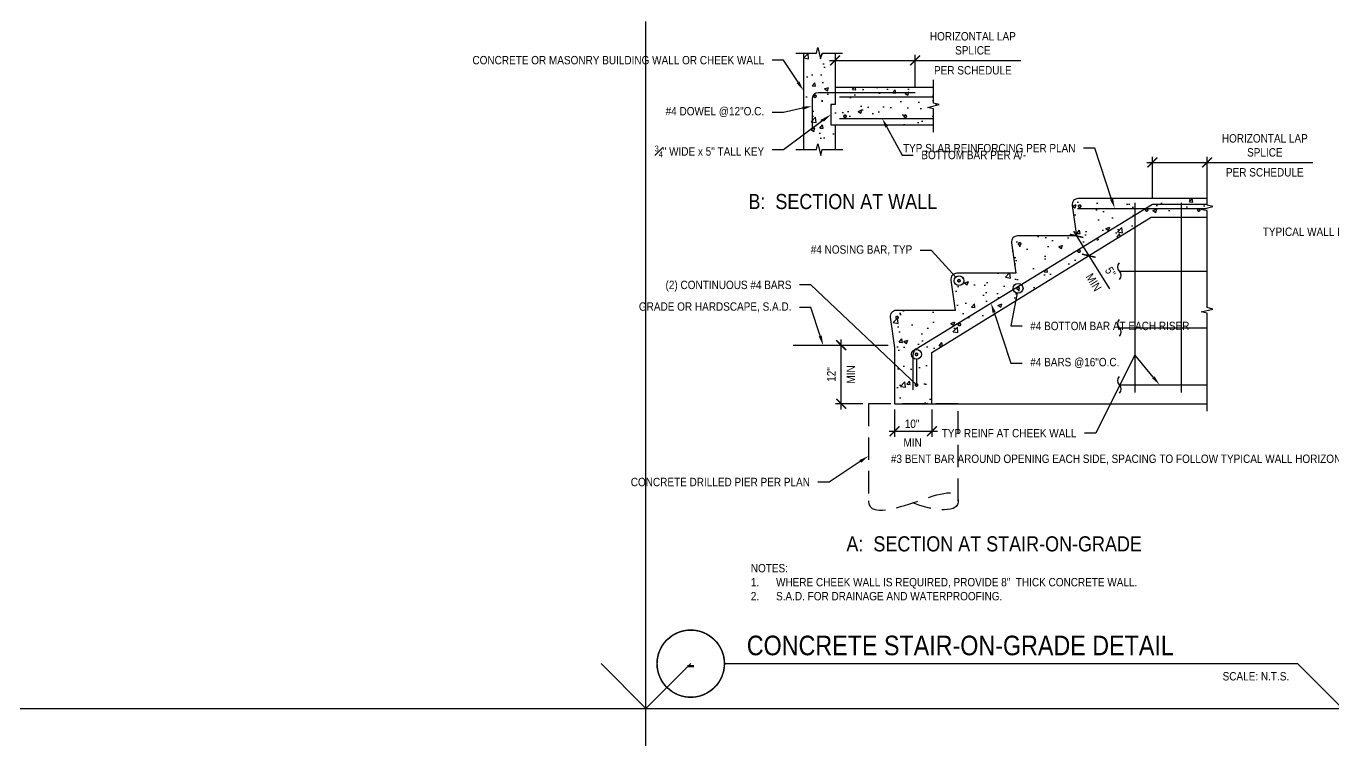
# Model space of a CAD drawing. Header units: inches. Extents: x -16404 to 14624, y -1591 to 16152.
# Drawn here: x -9024.9 to -8850, y 779.8 to 875.4 of the extents above; entities that cross this region are included whole.
import ezdxf
from ezdxf import colors
from ezdxf.entities.mleader import LeaderData, LeaderLine
from ezdxf.enums import TextEntityAlignment as Align
from ezdxf.math import Vec2, Vec3

# ---------------------------------------------------------------- set-up
doc = ezdxf.new("R2010")
doc.units = ezdxf.units.IN
doc.header["$LTSCALE"] = 24
doc.header["$MEASUREMENT"] = 0
doc.linetypes.add('DASHED2', pattern=[0.375, 0.25, -0.125])
doc.linetypes.add('HIDDEN2', pattern=[0.1875, 0.125, -0.0625])
doc.layers.get('0').update_dxf_attribs({"linetype": 'CONTINUOUS'})
doc.layers.get('DefPoints').update_dxf_attribs({"color": 251, "linetype": 'CONTINUOUS'})
for name, color, linetype in [('S-ANNO-DIMS', 2, 'CONTINUOUS'), ('S-ANNO-NOTE', 4, 'CONTINUOUS'), ('S-BREAK', 2, 'CONTINUOUS'), ('S-CONC', 4, 'CONTINUOUS'), ('S-GRADE', 3, 'CONTINUOUS'), ('S-REBAR', 7, 'CONTINUOUS')]:
    doc.layers.add(name, color=color, linetype=linetype)
doc.layers.add('S-ANNO-GRID-NONPLOT', color=251, linetype='CONTINUOUS', plot=False)
doc.layers.add('S-HATCH2', color=2, linetype='CONTINUOUS', transparency=0.5)
doc.styles.add('Arial', font='arial.ttf', dxfattribs={"width": 0.85})
doc.dimstyles.new('DIM-12$0', dxfattribs={"dimscale": 12, "dimtxt": 0.09375, "dimasz": 0.109375, "dimexe": 0.0625, "dimexo": 0.0625, "dimgap": 0.0625, "dimtad": 1, "dimdec": 4, "dimzin": 11, "dimdsep": 46, "dimlunit": 4, "dimtxsty": 'Arial', "dimblk": 'ARCHTICK', "dimblk1": 'ARCHTICK', "dimblk2": 'ARCHTICK', "dimsah": 1, "dimcen": 0.125, "dimdle": 0.0625, "dimclrd": 256, "dimclre": 256, "dimclrt": 4, "dimadec": 0, "dimazin": 0, "dimtfac": 0.75, "dimtdec": 4, "dimtofl": 0, "dimtmove": 0, "dimatfit": 3, "dimldrblk": 'ARCHTICK', "dimfxl": 1, "dimfrac": 1, "dimtolj": 1, "dimtzin": 11, "dimarcsym": 0})
doc.dimstyles.new('DIM-12_Se', dxfattribs={"dimscale": 12, "dimtxt": 0.09375, "dimasz": 0.109375, "dimexe": 0.0625, "dimexo": 0.0625, "dimgap": 0.0625, "dimtad": 1, "dimdec": 4, "dimzin": 11, "dimdsep": 46, "dimlunit": 4, "dimtxsty": 'Arial', "dimblk": 'ARCHTICK', "dimcen": 0.125, "dimdle": 0.0625, "dimclrd": 256, "dimclre": 256, "dimclrt": 4, "dimadec": 0, "dimazin": 0, "dimtfac": 0.75, "dimtdec": 4, "dimtmove": 0, "dimatfit": 3, "dimfxl": 1, "dimfrac": 1, "dimtolj": 1, "dimtzin": 0, "dimarcsym": 0})
pattern_1 = [(49.99999999999999, (-822.8671219114876, -906.6949779457245), (5.379451369505651, -0.4706410123694633), [0.5625, -6.1875]), (355, (-822.8671219114876, -906.6949779457245), (-1.0406350020975, 5.641441002750089), [0.45, -4.949999999999999]), (100.45144446, (-822.4188343039896, -906.7341980257243), (4.33881635045334, 5.170799932264721), [0.4780514399999991, -5.258565839999985]), (46.18420000000001, (-822.8671219114876, -905.1949779457245), (8.004309980036792, -1.241394605948074), [0.84375, -9.28125]), (96.63563549, (-822.200096323988, -905.2984277482246), (7.009964592556713, 7.305889505809128), [0.7170775650000001, -7.887853199999999]), (351.1841639899999, (-822.8671219114876, -905.1949779457245), (7.009964587910798, 7.305889502024926), [0.675, -7.4250000075]), (21, (-822.1171219114876, -905.5699779457245), (4.476802890888463, -3.019641679990041), [0.5625, -6.1875]), (326.0000000000001, (-822.1171219114876, -905.5699779457245), (1.824864989411863, 5.438625337851398), [0.45, -4.949999999999999]), (71.45144474, (-821.7440550064894, -905.8216147507246), (6.301667825474784, 2.418983646047653), [0.4780514250000001, -5.258565839999999]), (37.50000000000001, (-822.8671219114876, -906.6949779457245), (0.09119891487968002, 2.496703903734836), [0, -4.89, 0, -5.025, 0, -4.96875]), (7.499999999999999, (-822.8671219114876, -906.6949779457245), (1.973021530816115, 2.958087839117702), [0, -2.865, 0, -4.7775, 0, -1.89375]), (327.5, (-824.5396219114882, -906.6949779457245), (4.003668271293067, -0.1691615380078482), [0, -1.875, 0, -5.85, 0, -7.762499999999999]), (317.5, (-825.2896219114882, -906.6949779457245), (4.373896270067897, 0.750787367492383), [0, -2.4375, 0, -3.885, 0, -5.512499999999999])]

# ---------------------------------------------------------------- blocks, each defined once
blk = doc.blocks.new('_ARCHTICK')
at = {"color": 0, "linetype": 'ByBlock', "const_width": 0.15}
blk.add_lwpolyline([(-0.5, -0.5), (0.5, 0.5)], dxfattribs=at)
blk = doc.blocks.new('*D1055')
at = {"layer": 'DefPoints', "color": 0, "transparency": 16777216}
for p in [(-8908.660206724402, 824.8055686953267), (-8903.665987071225, 824.8055686953267), (-8903.665987071225, 821.1249076295753)]:
    blk.add_point(p, dxfattribs=at)
at = {"layer": 'S-ANNO-DIMS', "lineweight": -2, "transparency": 16777216}
for p, q in [((-8908.660206724402, 824.0555686953267), (-8908.660206724402, 820.3749076295753)), ((-8903.665987071225, 824.0555686953267), (-8903.665987071225, 820.3749076295753)), ((-8909.410206724402, 821.1249076295753), (-8902.915987071225, 821.1249076295753))]:
    blk.add_line(p, q, dxfattribs=at)
at = {"layer": 'S-ANNO-DIMS', "lineweight": -2, "transparency": 16777216, "xscale": 1.3125, "yscale": 1.3125, "zscale": 1.3125, "rotation": 180}
blk.add_blockref('_ARCHTICK', (-8908.660206724402, 821.1249076295753), dxfattribs=at)
at = {"layer": 'S-ANNO-DIMS', "lineweight": -2, "transparency": 16777216, "xscale": 1.3125, "yscale": 1.3125, "zscale": 1.3125}
blk.add_blockref('_ARCHTICK', (-8903.665987071225, 821.1249076295753), dxfattribs=at)
blk = doc.blocks.new('*U309')
at = {"const_width": 0.1875}
for points in [[(-4.5, 1.695570592395378e-15, -1), (4.5, 1.479114197289397e-31, 3.732050807568883)], [(-4.5, 5.087936460698574e-16, 1), (4.5, 0, -3.732050807568883)]]:
    blk.add_lwpolyline(points, format="xyb", dxfattribs=at)
blk.add_lwpolyline([(4.5, 0), (81.20909887498601, 0)], dxfattribs=at)
blk.add_circle((0, 0), 4.5)
at = {"style": 'Arial', "width": 0.85}
for tag, p in [('DWG_TITLE_1', (7.5, 6.1875)), ('DWG_TITLE_2', (7.5, 2.4375))]:
    blk.add_attdef(tag, text='', height=2.625, dxfattribs=at).set_placement(p, align=Align.MIDDLE_LEFT)
blk.add_attdef('#', text='', height=3, dxfattribs=at).set_placement((0, 0), align=Align.MIDDLE_CENTER)
blk.add_attdef('SCALE', text='', height=1.125, dxfattribs=at).set_placement((80.08409887498601, -1.125), align=Align.TOP_RIGHT)
blk = doc.blocks.new('Se_24x36_DETAILS_GRID')
for p, q in [((0, 15.33333333333338), (0, 23.00000000000006)), ((5.68e-14, 15.33333333333344), (0.5000000000221121, 15.8333333333556)), ((3.552713678800501e-15, 15.33333333333338), (7.767424906270949, 15.33333333333338)), ((-3.5066282411666e-15, 7.66666666666671), (-3.5066282411666e-15, 15.33333333333338))]:
    blk.add_line(p, q)
at = {"linetype": 'DASHED2', "ltscale": 0.5}
blk.add_line((7.767424906270946, 15.33333333333338), (7.267424906248898, 15.83333333335554), dxfattribs=at)
blk = doc.blocks.new('SE_BREAK_3IN')
at = {"layer": 'S-BREAK'}
blk.add_lwpolyline([(-0.0002714577094593551, -0.3749962500000947, 0.4084648452262206), (0, 0, -0.4074149760014869), (0, 0.3686938596151776, -2.166216756944697)], format="xyb", dxfattribs=at)
blk = doc.blocks.new('*U557')
at = {"color": 0, "linetype": 'ByBlock'}
blk.add_open_spline([(0, 0), (0, -1.97956770552224), (6.027061802104672, -0.5225847809268851), (11.94407632242717, 2.023789423300407), (12, -1.758356423427306e-10), (12, -2.024561949731121), (7.794934340549784, -1.06639682503837), (5.93243895466853, -0.2726953535359578)], degree=3, knots=[0, 0, 0, 0, 8.908054674850677, 18.01858344862746, 18.01858344862746, 18.01858344862746, 27.12911222241589, 27.12911222241589, 27.12911222241589, 27.12911222241589], dxfattribs=at)
blk = doc.blocks.new('*D2318')
at = {"layer": 'DefPoints', "color": 0, "transparency": 16777216}
for p in [(-8866.856386664804, 857.1184098345366), (-8874.160829772292, 851.51977885624), (-8866.856386664804, 851.51977885624)]:
    blk.add_point(p, dxfattribs=at)
at = {"layer": 'S-ANNO-DIMS', "lineweight": -2, "transparency": 16777216}
for p, q in [((-8874.910829772292, 857.1184098345366), (-8866.856386664804, 857.1184098345366)), ((-8874.160829772292, 852.26977885624), (-8874.160829772292, 857.8684098345366)), ((-8866.856386664804, 852.26977885624), (-8866.856386664804, 857.8684098345366)), ((-8866.856386664804, 857.1184098345366), (-8852.703257401503, 857.1184098345366))]:
    blk.add_line(p, q, dxfattribs=at)
at = {"layer": 'S-ANNO-DIMS', "lineweight": -2, "transparency": 16777216, "xscale": 1.3125, "yscale": 1.3125, "zscale": 1.3125, "rotation": 180}
blk.add_blockref('_ARCHTICK', (-8874.160829772292, 857.1184098345366), dxfattribs=at)
at = {"layer": 'S-ANNO-DIMS', "lineweight": -2, "transparency": 16777216, "xscale": 1.3125, "yscale": 1.3125, "zscale": 1.3125}
blk.add_blockref('_ARCHTICK', (-8866.856386664804, 857.1184098345366), dxfattribs=at)
at = {"layer": 'S-ANNO-DIMS', "color": 4, "transparency": 16777216, "char_height": 1.125, "width": 12.48555081855389, "attachment_point": 5, "style": 'Arial'}
for s, insert in [('\\A1;HORIZONTAL LAP SPLICE', (-8859.123572033153, 859.3975708168012)), ('\\A1;PER SCHEDULE', (-8859.123572033153, 855.7867249777835))]:
    blk.add_mtext(s, dxfattribs=dict(at, insert=insert))
blk = doc.blocks.new('_DotBlank')
at = {"color": 0, "lineweight": -2}
blk.add_line((-0.5, 0), (-1, 0), dxfattribs=at)
blk.add_circle((0, 0), 0.5, dxfattribs=at)
blk = doc.blocks.new('*D2319')
at = {"layer": 'DefPoints', "color": 0, "transparency": 16777216}
for p in [(-8915.820570406417, 832.6453921378029), (-8915.820570406504, 832.6453921378029), (-8912.163096897817, 824.8055686953271)]:
    blk.add_point(p, dxfattribs=at)
at = {"layer": 'S-ANNO-DIMS', "lineweight": -2, "transparency": 16777216}
for p, q in [((-8915.820570406504, 824.0555686953271), (-8915.820570406504, 833.3953921378029)), ((-8912.913096897817, 824.8055686953271), (-8916.570570406504, 824.8055686953271))]:
    blk.add_line(p, q, dxfattribs=at)
at = {"layer": 'S-ANNO-DIMS', "lineweight": -2, "transparency": 16777216, "xscale": 1.3125, "yscale": 1.3125, "zscale": 1.3125}
for p, rotation in [((-8915.820570406504, 832.6453921378029), 90), ((-8915.820570406504, 824.8055686953271), 270)]:
    blk.add_blockref('_ARCHTICK', p, dxfattribs=dict(at, rotation=rotation))
at = {"layer": 'S-ANNO-DIMS', "color": 4, "transparency": 16777216, "char_height": 1.125, "width": 12.48555081855389, "attachment_point": 5, "rotation": 90, "style": 'Arial'}
for s, insert in [('\\A1;12"', (-8917.135372589313, 828.7254804165673)), ('\\A1;MIN', (-8914.508070406502, 828.7254804165673))]:
    blk.add_mtext(s, dxfattribs=dict(at, insert=insert))
blk = doc.blocks.new('*D2320')
at = {"layer": 'DefPoints', "color": 0, "transparency": 16777216}
for p in [(-8884.313385915153, 847.2795571346342), (-8882.675118124003, 844.6244334731168), (-8882.675118124007, 844.6244334731145)]:
    blk.add_point(p, dxfattribs=at)
at = {"layer": 'S-ANNO-DIMS', "lineweight": -2, "transparency": 16777216}
for p, q in [((-8884.707216410441, 847.9178341442321), (-8882.675118124007, 844.6244334731145)), ((-8882.675118124007, 844.6244334731145), (-8879.926306857475, 840.1694634894247))]:
    blk.add_line(p, q, dxfattribs=at)
at = {"layer": 'S-ANNO-DIMS', "lineweight": -2, "transparency": 16777216, "xscale": 1.3125, "yscale": 1.3125, "zscale": 1.3125}
for p, rotation in [((-8884.313385915157, 847.2795571346323), 121.6754687381142), ((-8882.675118124007, 844.6244334731145), 301.6754687381143)]:
    blk.add_blockref('_ARCHTICK', p, dxfattribs=dict(at, rotation=rotation))
at = {"layer": 'S-ANNO-DIMS', "color": 4, "transparency": 16777216, "char_height": 1.125, "width": 12.48555081855389, "attachment_point": 5, "rotation": 301.6754687381142, "style": 'Arial'}
for s, insert in [('\\A1;5"', (-8879.783095410372, 842.4551187595491)), ('\\A1;MIN', (-8882.025228445968, 841.071674971627))]:
    blk.add_mtext(s, dxfattribs=dict(at, insert=insert))
blk = doc.blocks.new('*D2321')
at = {"layer": 'DefPoints', "color": 0, "transparency": 16777216}
for p in [(-8916.622121806118, 870.7855562771765), (-8905.929264881517, 870.7855562771765), (-8905.929264881517, 866.4458155962202)]:
    blk.add_point(p, dxfattribs=at)
at = {"layer": 'S-ANNO-DIMS', "lineweight": -2, "transparency": 16777216}
for p, q in [((-8905.929264881517, 867.1958155962202), (-8905.929264881517, 871.5355562771765)), ((-8917.372121806118, 870.7855562771765), (-8905.929264881517, 870.7855562771765)), ((-8905.929264881517, 870.7855562771765), (-8891.776135618216, 870.7855562771765))]:
    blk.add_line(p, q, dxfattribs=at)
at = {"layer": 'S-ANNO-DIMS', "lineweight": -2, "transparency": 16777216, "xscale": 1.3125, "yscale": 1.3125, "zscale": 1.3125, "rotation": 180}
blk.add_blockref('_ARCHTICK', (-8916.622121806118, 870.7855562771765), dxfattribs=at)
at = {"layer": 'S-ANNO-DIMS', "lineweight": -2, "transparency": 16777216, "xscale": 1.3125, "yscale": 1.3125, "zscale": 1.3125}
blk.add_blockref('_ARCHTICK', (-8905.929264881517, 870.7855562771765), dxfattribs=at)
at = {"layer": 'S-ANNO-DIMS', "color": 4, "transparency": 16777216, "char_height": 1.125, "width": 12.48555081855389, "attachment_point": 5, "style": 'Arial'}
for s, insert in [('\\A1;HORIZONTAL LAP SPLICE', (-8898.196450249867, 873.0647172594412)), ('\\A1;PER SCHEDULE', (-8898.196450249867, 869.4538714204234))]:
    blk.add_mtext(s, dxfattribs=dict(at, insert=insert))

msp = doc.modelspace()

# ---------------------------------------------------------------- hatches: boundary and pattern name
at = {"layer": 'S-HATCH2'}
h = msp.add_hatch(dxfattribs=at)
h.set_pattern_fill('AR-CONC', color=256, scale=0.75, style=0)
h.set_pattern_definition(pattern_1)
h.paths.add_polyline_path([(-8916.622121806118, 871.7482813671122), (-8918.375971043599, 871.7482813671122), (-8918.565257825943, 870.9699301741666), (-8918.754544608295, 871.7482813671122), (-8920.870519285265, 871.7482813671122), (-8920.870519285265, 858.841097563236), (-8919.116670047788, 858.841097563236), (-8918.92738326544, 859.6194487561834), (-8918.738096483088, 858.841097563236), (-8916.605673680911, 858.841097563236), (-8916.605673680911, 862.1733779653368), (-8917.203852581275, 862.1733779653368), (-8917.203852581275, 864.8803122670979)])
h = msp.add_hatch(dxfattribs=at)
h.set_pattern_fill('AR-CONC', color=256, scale=0.75, style=0)
h.set_pattern_definition(pattern_1)
h.paths.add_polyline_path([(-8903.473062547982, 864.3015780674077), (-8904.251413740927, 864.4908648497576), (-8902.694711355034, 864.8694384144592), (-8903.473062547979, 865.0587251968054), (-8903.473062547979, 867.1869252988799), (-8916.622121806118, 867.1869252988799), (-8916.622121806118, 864.8803122670979), (-8917.203852581275, 864.8803122670979), (-8917.203852581275, 862.1733779653368), (-8903.473062547982, 862.1733779653368)])
h = msp.add_hatch(dxfattribs=at)
h.set_pattern_fill('AR-CONC', color=256, scale=0.75, style=0)
h.set_pattern_definition(pattern_1)
h.paths.add_polyline_path([(-8900.336718355851, 842.2853374814531, 0.4564120107645931), (-8901.127762390555, 841.3732560462731), (-8900.544599787987, 837.2911178282739), (-8908.452325292274, 837.2911178282757, 0.4564120107652592), (-8909.243369326978, 836.3790363930939), (-8908.660206724402, 832.2968981750964), (-8908.660206724402, 824.8055686953267), (-8903.665987071225, 824.8055686953267), (-8903.665987071225, 830.4240658051531), (-8903.665987071225, 831.6726207184474), (-8874.324946608795, 849.7766669612247), (-8866.856386664804, 849.7766669612247), (-8866.856386664804, 850.6466483098184), (-8867.634737857752, 850.8359350921683), (-8866.856386664804, 851.025221874519), (-8866.856386664804, 852.2737767878134), (-8884.105504483025, 852.2737767878116, 0.456412010764622), (-8884.896548517725, 851.3616953526316), (-8884.313385915157, 847.2795571346323), (-8892.221111419436, 847.2795571346342, 0.4564120107647603), (-8893.01215545414, 846.3674756994524), (-8892.428992851572, 842.2853374814549)])

# ---------------------------------------------------------------- linework, layer by layer
at = {"layer": 'S-ANNO-GRID-NONPLOT'}
for p, q in [((-8941.949600384687, 784.0000000000045), (-8947.949600384953, 790.0000000002701)), ((-9035.158699259937, 784.0000000000036), (-8941.949600384687, 784.0000000000036))]:
    msp.add_line(p, q, dxfattribs=at)
at = {"layer": 'S-BREAK'}
for points in [[(-8921.886967410472, 871.7482813671122), (-8919.133118172995, 871.7482813671122), (-8918.943831390647, 872.5266325600596), (-8918.565257825943, 870.9699301741666), (-8918.375971043599, 871.7482813671122), (-8915.622121806118, 871.7482813671122)], [(-8903.473062547982, 861.1733779653368), (-8903.473062547982, 864.3015780674077), (-8904.251413740927, 864.4908648497576), (-8902.694711355034, 864.8694384144592), (-8903.473062547979, 865.0587251968054), (-8903.473062547979, 868.1869252988799)], [(-8921.870519285265, 858.841097563236), (-8919.116670047788, 858.841097563236), (-8918.92738326544, 859.6194487561834), (-8918.548809700736, 858.0627463702904), (-8918.359522918392, 858.841097563236), (-8915.605673680911, 858.841097563236)], [(-8866.856386664807, 823.8055686953267), (-8866.856386664807, 836.912544263575), (-8867.634737857752, 837.1018310459249), (-8866.078035471859, 837.4804046106265), (-8866.856386664807, 837.6696913929727), (-8866.856386664804, 850.6466483098184), (-8867.634737857752, 850.8359350921683), (-8866.078035471859, 851.2145086568698), (-8866.856386664804, 851.4037954392161), (-8866.856386664804, 853.2737767878134)]]:
    msp.add_lwpolyline(points, dxfattribs=at)
at = {"layer": 'S-BREAK', "linetype": 'HIDDEN2'}
msp.add_lwpolyline([(-8900.163096897813, 811.8055686950629), (-8900.163096897813, 824.8055686953267), (-8912.163096897813, 824.8055686953267), (-8912.163096897813, 811.8055686953221)], dxfattribs=at)
at = {"layer": 'S-CONC'}
for p, q in [((-8920.870519285265, 871.7482813671122), (-8920.870519285265, 858.8373673821807)), ((-8916.622121806118, 867.1869252988799), (-8903.473062547979, 867.1869252988799)), ((-8917.203852581275, 862.1733779653368), (-8903.473062547979, 862.1733779653368)), ((-8916.605673680911, 862.1733779653368), (-8916.605673680911, 858.841097563236)), ((-8903.665987071225, 824.8055686953267), (-8866.856386664804, 824.8055686953267))]:
    msp.add_line(p, q, dxfattribs=at)
msp.add_lwpolyline([(-8916.622121806118, 871.7482813671122), (-8916.622121806118, 864.8803122670979), (-8917.203852581275, 864.8803122670979), (-8917.203852581275, 862.1733779653368)], dxfattribs=at)
msp.add_lwpolyline([(-8866.856386664804, 852.2737767878134), (-8884.105504483021, 852.2737767878116, 0.4564120107646638), (-8884.896548517725, 851.3616953526325), (-8884.313385915157, 847.2795571346323), (-8892.221111419436, 847.2795571346342, 0.4564120107646638), (-8893.01215545414, 846.3674756994515), (-8892.428992851572, 842.2853374814549), (-8900.336718355851, 842.2853374814531, 0.4564120107646638), (-8901.127762390555, 841.3732560462731), (-8900.544599787987, 837.2911178282739), (-8908.452325292274, 837.2911178282757, 0.4564120107646545), (-8909.243369326978, 836.3790363930957), (-8908.660206724402, 832.2968981750964), (-8908.660206724402, 824.8055686953267), (-8903.665987071225, 824.8055686953267), (-8903.665987071225, 830.4240658051531), (-8903.665987071225, 831.6726207184474), (-8874.324946608795, 849.7766669612247), (-8866.856386664804, 849.7766669612247)], format="xyb", dxfattribs=at)
at = {"layer": 'S-GRADE'}
msp.add_line((-8922.221939428084, 832.6453921378015), (-8909.546464497798, 832.6453921378015), dxfattribs=at)
at = {"layer": 'S-REBAR'}
for p, q in [((-8919.707057734959, 865.6467404517098), (-8919.707057734959, 861.6610232740932)), ((-8905.929264881517, 866.4458155962202), (-8918.907982590456, 866.4458155962202)), ((-8916.040391030969, 865.8909023014203), (-8903.473062547979, 865.8909023014203)), ((-8916.040391030969, 863.0121463405303), (-8903.473062547979, 863.0121463405303)), ((-8876.497407499293, 851.7223517740131), (-8876.497407499293, 826.2924196715612)), ((-8870.327535641612, 851.7223517740131), (-8870.327535641612, 826.2924196715612)), ((-8905.783621966548, 832.1458498083703), (-8874.160829772292, 851.51977885624)), ((-8884.209462044004, 850.9648655614437), (-8866.856386664804, 850.9648655614437)), ((-8874.160829772292, 851.51977885624), (-8866.856386664804, 851.51977885624)), ((-8878.56565412636, 842.5518873746769), (-8866.856386664804, 842.5530526929215)), ((-8878.565928847824, 834.986556707765), (-8866.856386664804, 834.986556707765)), ((-8906.163096897813, 826.67840106527), (-8906.163096897813, 831.4658080834633)), ((-8878.565928847824, 827.340880140553), (-8866.856386664804, 827.340880140553))]:
    msp.add_line(p, q, dxfattribs=at)
at = {"layer": 'S-REBAR', "const_width": 0.3121387283236994}
for points in [[(-8919.219814600721, 865.9774581360434, 0.9999999999999999), (-8919.42068304911, 865.9774581360434, 0.9999999999999999)], [(-8919.219814600721, 865.9774581360434, -0.9999999999999999), (-8919.42068304911, 865.9774581360434, -0.9999999999999999)], [(-8915.196666411612, 863.301122714227, 0.9999999999999999), (-8915.39753486, 863.301122714227, 0.9999999999999999)], [(-8915.196666411612, 863.301122714227, -0.9999999999999999), (-8915.39753486, 863.301122714227, -0.9999999999999999)], [(-8907.137638551794, 863.301122714227, 0.9999999999999999), (-8907.338507000182, 863.301122714227, 0.9999999999999999)], [(-8907.137638551794, 863.301122714227, -0.9999999999999999), (-8907.338507000182, 863.301122714227, -0.9999999999999999)], [(-8883.806241821985, 851.2631086312031, 0.9999999999999999), (-8884.007110270373, 851.2631086312031, 0.9999999999999999)], [(-8883.806241821985, 851.2631086312031, -0.9999999999999999), (-8884.007110270373, 851.2631086312031, -0.9999999999999999)], [(-8874.83373015657, 850.7537051104118, 0.9999999999999999), (-8875.034598604958, 850.7537051104118, 0.9999999999999999)], [(-8874.83373015657, 850.7537051104118, -0.9999999999999999), (-8875.034598604958, 850.7537051104118, -0.9999999999999999)], [(-8867.863243974498, 850.7537051104118, 0.9999999999999999), (-8868.064112422886, 850.7537051104118, 0.9999999999999999)], [(-8867.863243974498, 850.7537051104118, -0.9999999999999999), (-8868.064112422886, 850.7537051104118, -0.9999999999999999)], [(-8891.833440977774, 846.2069344957672, 0.9999999999999999), (-8892.034309426163, 846.2069344957672, 0.9999999999999999)], [(-8891.833440977774, 846.2069344957672, -0.9999999999999999), (-8892.034309426163, 846.2069344957672, -0.9999999999999999)], [(-8883.892179322858, 845.2363142737158, 0.9999999999999999), (-8884.093047771246, 845.2363142737158, 0.9999999999999999)], [(-8883.892179322858, 845.2363142737158, -0.9999999999999999), (-8884.093047771246, 845.2363142737158, -0.9999999999999999)], [(-8899.952943375247, 841.2781112405282, 0.9999999999999999), (-8900.153811823635, 841.2781112405282, 0.9999999999999999)], [(-8899.952943375247, 841.2781112405282, -0.9999999999999999), (-8900.153811823635, 841.2781112405282, -0.9999999999999999)], [(-8892.040327553957, 840.2489784518984, 0.9999999999999999), (-8892.241196002346, 840.2489784518984, 0.9999999999999999)], [(-8892.040327553957, 840.2489784518984, -0.9999999999999999), (-8892.241196002346, 840.2489784518984, -0.9999999999999999)], [(-8908.234772163261, 836.3458460696056, 0.9999999999999999), (-8908.43564061165, 836.3458460696056, 0.9999999999999999)], [(-8908.234772163261, 836.3458460696056, -0.9999999999999999), (-8908.43564061165, 836.3458460696056, -0.9999999999999999)], [(-8899.889285967198, 835.4096450043653, 0.9999999999999999), (-8900.090154415586, 835.4096450043653, 0.9999999999999999)], [(-8899.889285967198, 835.4096450043653, -0.9999999999999999), (-8900.090154415586, 835.4096450043653, -0.9999999999999999)], [(-8905.63732650791, 831.411859940843, 0.9999999999999999), (-8905.838194956297, 831.411859940843, 0.9999999999999999)], [(-8905.63732650791, 831.411859940843, -0.9999999999999999), (-8905.838194956297, 831.411859940843, -0.9999999999999999)], [(-8905.63732650791, 827.3159802804148, 0.9999999999999999), (-8905.838194956297, 827.3159802804148, 0.9999999999999999)], [(-8905.63732650791, 827.3159802804148, -0.9999999999999999), (-8905.838194956297, 827.3159802804148, -0.9999999999999999)]]:
    msp.add_lwpolyline(points, format="xyb", dxfattribs=at)
at = {"layer": 'S-REBAR'}
for centre, start in [((-8918.907982590456, 865.6467404517098), 90), ((-8905.364021753303, 831.4658080834633), 121.6754687382297)]:
    msp.add_arc(centre, 0.7990751445086706, start, 180, dxfattribs=at)

# ---------------------------------------------------------------- block references
at = {"layer": 'S-ANNO-GRID-NONPLOT', "xscale": 12, "yscale": 12, "zscale": 12}
msp.add_blockref('Se_24x36_DETAILS_GRID', (-8941.94960038468, 600), dxfattribs=at)
at = {"layer": 'S-ANNO-NOTE'}
msp.add_blockref('*U309', (-8935.949600384414, 790.0000000002692), dxfattribs=at).add_auto_attribs({'#': '-', 'DWG_TITLE_2': 'CONCRETE STAIR-ON-GRADE DETAIL', 'SCALE': 'SCALE: N.T.S.'})
at = {"layer": 'S-BREAK', "xscale": 3, "yscale": 3, "zscale": 3}
for p in [(-8878.56565412636, 842.5518873746769), (-8878.56565412636, 834.9862753789012), (-8878.56565412636, 827.3405988116892)]:
    msp.add_blockref('SE_BREAK_3IN', p, dxfattribs=at)
at = {"layer": 'S-BREAK', "linetype": 'HIDDEN2'}
msp.add_blockref('*U557', (-8912.163096897813, 811.8055686953267), dxfattribs=at)

# ---------------------------------------------------------------- texts
at = {"layer": 'S-ANNO-NOTE', "style": 'Arial', "width": 0.85}
for s, p in [('10"', (-8907.305978306988, 821.5560051850225)), ('MIN', (-8907.48107794276, 819.0533351975027))]:
    msp.add_text(s, height=1.125, dxfattribs=at).set_placement(p)
at = {"layer": 'S-ANNO-NOTE', "color": 6, "char_height": 2.025, "attachment_point": 8, "style": 'Arial'}
for s, insert, width in [('B:  SECTION AT WALL', (-8915.605673680911, 850.841097563236), 25.18736715552524), ('A:  SECTION AT STAIR-ON-GRADE', (-8895.345050947053, 805.0000000000009), 39.43640535470668)]:
    msp.add_mtext(s, dxfattribs=dict(at, insert=insert, width=width))
at = {"layer": 'S-ANNO-NOTE', "insert": (-8927.90983629954, 798.459067718135), "char_height": 1.125, "width": 51.75058321964529, "attachment_point": 7, "style": 'Arial'}
msp.add_mtext('NOTES:\\P\\pi-3.375,l3.375,t3.375;1.^IWHERE CHEEK WALL IS REQUIRED, PROVIDE 8"  THICK CONCRETE WALL.\\P2.^IS.A.D. FOR DRAINAGE AND WATERPROOFING.', dxfattribs=at)

# ---------------------------------------------------------------- dimensions: what is measured, and where the dimension line sits
at = {"layer": 'S-ANNO-DIMS'}
for base, p1, p2, angle, text, picture, middle in [((-8905.929264881517, 870.7855562771765), (-8916.622121806118, 870.7855562771765), (-8905.929264881517, 866.4458155962202), 180, 'HORIZONTAL LAP SPLICE\\XPER SCHEDULE', '*D2321', (-8898.196450249867, 870.7855562771765)), ((-8866.856386664804, 857.1184098345366), (-8874.160829772292, 851.51977885624), (-8866.856386664804, 851.51977885624), 180, 'HORIZONTAL LAP SPLICE\\XPER SCHEDULE', '*D2318', (-8859.123572033153, 857.1184098345366)), ((-8915.820570406504, 832.6453921378029), (-8912.163096897813, 824.8055686953267), (-8915.820570406413, 832.6453921378024), 270, '12"\\XMIN', '*D2319', (-8915.820570406502, 828.7254804165673))]:
    dim = msp.add_linear_dim(base=base, p1=p1, p2=p2, angle=angle, text=text, dimstyle='DIM-12_Se', dxfattribs=at)
    dim.commit()
    dim.dimension.update_dxf_attribs({"geometry": picture, "text_midpoint": middle})
dim = msp.add_linear_dim(base=(-8882.675118124007, 844.6244334731145), p1=(-8884.313385915153, 847.2795571346342), p2=(-8882.675118124003, 844.6244334731173), angle=121.6754687381142, text='5"\\XMIN', dimstyle='DIM-12_Se', dxfattribs=at)
dim.commit()
dim.dimension.update_dxf_attribs({"geometry": '*D2320', "text_midpoint": (-8880.908243679169, 841.7608783383757), "dimtype": 160})
dim = msp.add_linear_dim(base=(-8903.665987071225, 821.1249076295753), p1=(-8908.660206724402, 824.8055686953267), p2=(-8903.665987071225, 824.8055686953267), text=' ', dimstyle='DIM-12$0', dxfattribs=at)
dim.commit()
dim.dimension.update_dxf_attribs({"geometry": '*D1055', "text_midpoint": (-8906.163096897813, 821.1249076295753)})

# ---------------------------------------------------------------- leaders
at = {"layer": 'S-ANNO-NOTE'}
ml = msp.add_multileader_mtext('Standard', dxfattribs=at)
ml.set_content('{\\C256;CONCRETE OR MASONRY BUILDING WALL OR CHEEK WALL}', color=4, style='Arial')
ml.set_leader_properties(color=2)
ml.build(insert=Vec2(0, 0))
ml.multileader.update_dxf_attribs({"dogleg_length": 0.36, "arrow_head_size": 1.3125, "scale": 12})
ctx = ml.context
ctx.base_point, ctx.scale, ctx.char_height, ctx.arrow_head_size, ctx.landing_gap_size, ctx.plane_origin = Vec3(-8940.455012745451, 870.8143181613714), 12, 1.125, 1.3125, 1.08, Vec3(-8880.402406113775, 1170.149140007433)
ctx.text_align_type = 2
notes = []
notes.append((ctx, [(0, (1, 1, 0), (-8923.54253576728, 870.8143181613714), (-1, 0), 1.500000000000007, [(1, [(-8920.870519285265, 866.7482813671122)], 0, [])])]))
ctx.mtext.insert, ctx.mtext.width, ctx.mtext.alignment, ctx.mtext.flow_direction = Vec3(-8926.12253576728, 871.3768181613714), 13.80577592087313, 3, 5
ml = msp.add_multileader_mtext('Standard', dxfattribs=at)
ml.set_content('{\\C256;#4 DOWEL @12"O.C.}', color=4, style='Arial')
ml.set_leader_properties(color=2)
ml.build(insert=Vec2(0, 0))
ml.multileader.update_dxf_attribs({"dogleg_length": 0.36, "arrow_head_size": 1.3125, "scale": 12})
ctx = ml.context
ctx.base_point, ctx.scale, ctx.char_height, ctx.arrow_head_size, ctx.landing_gap_size, ctx.plane_origin = Vec3(-8933.896938052409, 863.8143181613714), 12, 1.125, 1.3125, 1.08, Vec3(-8880.402406113775, 1163.149140007433)
ctx.text_align_type = 2
notes.append((ctx, [(0, (1, 1, 0), (-8923.54253576728, 863.8143181613714), (-1, 0), 1.500000000000007, [(1, [(-8919.707057734959, 864.6538818629015)], 0, [])])]))
ctx.mtext.insert, ctx.mtext.width, ctx.mtext.alignment, ctx.mtext.flow_direction = Vec3(-8926.12253576728, 864.5421916265828), 6.719350272851297, 3, 5
ml = msp.add_multileader_mtext('Standard', dxfattribs=at)
ml.set_content('\\A1;{\\H0.7x;\\C256;\\S3#4;\\H1.42857x;" WIDE x 5" TALL KEY}', color=4, style='Arial')
ml.set_leader_properties(color=2)
ml.build(insert=Vec2(0, 0))
ml.multileader.update_dxf_attribs({"dogleg_length": 0.36, "arrow_head_size": 1.3125, "scale": 12})
ctx = ml.context
ctx.base_point, ctx.scale, ctx.char_height, ctx.arrow_head_size, ctx.landing_gap_size, ctx.plane_origin = Vec3(-8935.309018466909, 858.8143181613714), 12, 1.125, 1.3125, 1.08, Vec3(-8880.402406113775, 1158.149140007433)
ctx.text_align_type = 2
notes.append((ctx, [(0, (1, 1, 0), (-8923.54253576728, 858.8143181613714), (-1, 0), 1.500000000000007, [(1, [(-8917.203852581275, 863.5268451162174)], 0, [])])]))
ctx.mtext.insert, ctx.mtext.width, ctx.mtext.alignment, ctx.mtext.flow_direction = Vec3(-8926.122535767281, 859.377201858123), 8.117739597544338, 3, 5
ml = msp.add_multileader_mtext('Standard', dxfattribs=at)
ml.set_content('{\\C256;BOTTOM BAR PER A/-}', color=4, style='Arial')
ml.set_leader_properties(color=2)
ml.build(insert=Vec2(0, 0))
ml.multileader.update_dxf_attribs({"dogleg_length": 0.36, "arrow_head_size": 1.3125, "scale": 12})
ctx = ml.context
ctx.base_point, ctx.scale, ctx.char_height, ctx.arrow_head_size, ctx.landing_gap_size, ctx.plane_origin = Vec3(-8906.166441082612, 858.1073411710777), 12, 1.125, 1.3125, 1.08, Vec3(-8950.80657073612, 558.7725193250162)
notes.append((ctx, [(0, (1, 1, 0), (-8907.666441082612, 858.1073411710777), (1, 0), 1.500000000000007, [(1, [(-8910.338457564627, 863.0121463405303)], 0, [])])]))
ctx.mtext.insert, ctx.mtext.width, ctx.mtext.flow_direction = Vec3(-8905.086441082614, 858.6794335994537), 8.826231241473398, 5
ml = msp.add_multileader_mtext('Standard', dxfattribs=at)
ml.set_content('{\\C256;TYP SLAB REINFORCING PER PLAN}', color=4, style='Arial')
ml.set_leader_properties(color=2)
ml.build(insert=Vec2(0, 0))
ml.multileader.update_dxf_attribs({"dogleg_length": 0.36, "arrow_head_size": 1.3125, "scale": 12})
ctx = ml.context
ctx.base_point, ctx.scale, ctx.char_height, ctx.arrow_head_size, ctx.landing_gap_size, ctx.plane_origin = Vec3(-8894.70412774157, 859.0309023557029), 12, 1.125, 1.3125, 1.08, Vec3(-8838.741348872514, 1154.365724201764)
ctx.text_align_type = 2
notes.append((ctx, [(0, (1, 1, 0), (-8881.881478526018, 859.0309023557029), (-1, 0), 1.500000000000007, [(1, [(-8879.209462044004, 850.9648655614437)], 0, [])])]))
ctx.mtext.insert, ctx.mtext.width, ctx.mtext.alignment, ctx.mtext.flow_direction = Vec3(-8884.461478526018, 859.5937860528379), 9.278917121418827, 3, 5
ml = msp.add_multileader_mtext('Standard', dxfattribs=at)
ml.set_content('\\A1;{\\C4;TYPICAL WALL REINFORCING PER PLAN}', color=4, style='Arial')
ml.set_leader_properties(color=2)
ml.build(insert=Vec2(0, 0))
ml.multileader.update_dxf_attribs({"dogleg_length": 0.36, "arrow_head_size": 1.3125, "scale": 12})
ctx = ml.context
ctx.base_point, ctx.scale, ctx.char_height, ctx.arrow_head_size, ctx.landing_gap_size, ctx.plane_origin = Vec3(-8846.550530819426, 847.8376412093671), 12, 1.125, 1.3125, 1.08, Vec3(-8861.474916806821, 1146.597370233599)
ctx.text_align_type = 2
notes.append((ctx, [(1, (1, 1, 0), (-8830.543425601145, 847.8376412093671), (-1, 0), 1.500000000000007, [(1, [(-8823.76828706723, 838.8074212336487), (-8822.893938771058, 843.2061185733501)], 0, [])])]))
ctx.mtext.insert, ctx.mtext.width, ctx.mtext.alignment, ctx.mtext.flow_direction = Vec3(-8833.123425601145, 848.4001412093671), 15.61707590828269, 3, 5
ml = msp.add_multileader_mtext('Standard', dxfattribs=at)
ml.set_content('\\A1;{\\C4;TYPICAL WALL REINFORCING PER PLAN}', color=256, style='Arial')
ml.set_leader_properties(color=2)
ml.build(insert=Vec2(0, 0))
ml.multileader.update_dxf_attribs({"dogleg_length": 0.36, "arrow_head_size": 1.3125, "scale": 12})
ctx = ml.context
ctx.base_point, ctx.scale, ctx.char_height, ctx.arrow_head_size, ctx.landing_gap_size, ctx.plane_origin = Vec3(-8801.740000834181, 847.8376412093676), 12, 1.125, 1.3125, 0.75, Vec3(-8819.33125648532, 1146.597370233599)
ctx.text_align_type = 2
notes.append((ctx, [(1, (1, 1, 0), (-8788.995357977039, 847.8376412093676), (-1, 0), 1.500000000000007, [(1, [(-8781.624626745728, 838.8074212336487), (-8780.750278449555, 843.2061185733501)], 0, [])])]))
ctx.mtext.insert, ctx.mtext.width, ctx.mtext.alignment, ctx.mtext.flow_direction = Vec3(-8791.492077062012, 848.4001412093676), 12.02233384003853, 3, 5
ml = msp.add_multileader_mtext('Standard', dxfattribs=at)
ml.set_content('{\\C256;#4 NOSING BAR, TYP}', color=4, style='Arial')
ml.set_leader_properties(color=2)
ml.set_arrow_properties(name='DOTBLANK')
ml.build(insert=Vec2(0, 0))
ml.multileader.update_dxf_attribs({"dogleg_length": 0.36, "arrow_head_size": 1.3125, "scale": 12})
ctx = ml.context
ctx.base_point, ctx.scale, ctx.char_height, ctx.arrow_head_size, ctx.landing_gap_size, ctx.plane_origin = Vec3(-8914.415070923202, 845.3441480347874), 12, 1.125, 1.3125, 1.08, Vec3(-8859.585264427951, 1144.678969880849)
ctx.text_align_type = 2
notes.append((ctx, [(0, (1, 1, 0), (-8903.725394081455, 845.3441480347874), (-1, 0), 1.500000000000007, [(1, [(-8900.05337759944, 841.2781112405282)], 0, [])])]))
ctx.mtext.insert, ctx.mtext.width, ctx.mtext.alignment, ctx.mtext.flow_direction = Vec3(-8906.305394081455, 846.0179202039552), 7.054624829467941, 3, 5
ml = msp.add_multileader_mtext('Standard', dxfattribs=at)
ml.set_content('{\\C256;(2) CONTINUOUS #4 BARS}', color=4, style='Arial')
ml.set_leader_properties(color=2)
ml.set_arrow_properties(name='DOTBLANK')
ml.build(insert=Vec2(0, 0))
ml.multileader.update_dxf_attribs({"dogleg_length": 0.36, "arrow_head_size": 1.3125, "scale": 12})
ctx = ml.context
ctx.base_point, ctx.scale, ctx.char_height, ctx.arrow_head_size, ctx.landing_gap_size, ctx.plane_origin = Vec3(-8934.387107342567, 840.7114289320607), 12, 1.125, 1.3125, 1.08, Vec3(-8878.753826256594, 1141.046250778122)
ctx.text_align_type = 2
notes.append((ctx, [(0, (1, 1, 0), (-8919.893955910098, 840.7114289320607), (-1, 0), 1.500000000000007, [(0, [(-8905.737760732103, 831.411859940843), (-8905.737760732103, 827.3159802804148)], 0, [])])]))
ctx.mtext.insert, ctx.mtext.width, ctx.mtext.alignment, ctx.mtext.flow_direction = Vec3(-8922.473955910098, 841.2835213604372), 11.96698414051842, 3, 5
ml = msp.add_multileader_mtext('Standard', dxfattribs=at)
ml.set_content('{\\C256;#4 BOTTOM BAR AT EACH RISER}', color=4, style='Arial')
ml.set_leader_properties(color=2)
ml.set_arrow_properties(name='DOTBLANK')
ml.build(insert=Vec2(0, 0))
ml.multileader.update_dxf_attribs({"dogleg_length": 0.36, "arrow_head_size": 1.3125, "scale": 12})
ctx = ml.context
ctx.base_point, ctx.scale, ctx.char_height, ctx.arrow_head_size, ctx.landing_gap_size, ctx.plane_origin = Vec3(-8891.596830401653, 835.2154363548398), 12, 1.125, 1.3125, 1.08, Vec3(-8936.236960055161, 539.8806145087783)
notes.append((ctx, [(0, (1, 1, 0), (-8893.096830401653, 835.2154363548398), (1, 0), 1.500000000000007, [(1, [(-8892.140761778152, 840.2489784518984)], 0, [])])]))
ctx.mtext.insert, ctx.mtext.width, ctx.mtext.flow_direction = Vec3(-8890.516830401655, 835.7875287832157), 10.68328700545703, 5
ml = msp.add_multileader_mtext('Standard', dxfattribs=at)
ml.set_content('{\\C256;GRADE OR HARDSCAPE, S.A.D.}', color=4, style='Arial')
ml.set_leader_properties(color=2)
ml.build(insert=Vec2(0, 0))
ml.multileader.update_dxf_attribs({"dogleg_length": 0.36, "arrow_head_size": 1.3125, "scale": 12})
ctx = ml.context
ctx.base_point, ctx.scale, ctx.char_height, ctx.arrow_head_size, ctx.landing_gap_size, ctx.plane_origin = Vec3(-8936.2474245322, 837.7114289320607), 12, 1.125, 1.3125, 1.08, Vec3(-8878.753826256594, 1136.046250778122)
ctx.text_align_type = 2
notes.append((ctx, [(0, (1, 1, 0), (-8919.893955910098, 837.7114289320607), (-1, 0), 1.500000000000007, [(1, [(-8918.221939428084, 832.6453921378015)], 0, [])])]))
ctx.mtext.insert, ctx.mtext.width, ctx.mtext.alignment, ctx.mtext.flow_direction = Vec3(-8922.4739559101, 838.3852011012286), 12.81169338335607, 3, 5
ml = msp.add_multileader_mtext('Standard', dxfattribs=at)
ml.set_content('\\A1;{\\C4;PIPE SLEEVE WHERE OCCURS}', color=4, style='Arial')
ml.set_leader_properties(color=2)
ml.build(insert=Vec2(0, 0))
ml.multileader.update_dxf_attribs({"dogleg_length": 0.1250000000000006, "arrow_head_size": 1.3125, "scale": 12})
ctx = ml.context
ctx.base_point, ctx.scale, ctx.char_height, ctx.arrow_head_size, ctx.landing_gap_size, ctx.plane_origin = Vec3(-8802.538215119896, 837.1275528034289), 12, 1.125, 1.3125, 1.08, Vec3(-8819.83125648532, 1133.992199603102)
ctx.text_align_type = 2
notes.append((ctx, [(1, (1, 1, 0), (-8787.831766450046, 837.1275528034289), (-1, 0), 1.500000000000007, [(0, [(-8786.229979597394, 827.6192946399151)], 0, [])])]))
ctx.mtext.insert, ctx.mtext.width, ctx.mtext.alignment, ctx.mtext.flow_direction = Vec3(-8790.411766450046, 837.6996452318054), 11.98014648932917, 3, 5
ml = msp.add_multileader_mtext('Standard', dxfattribs=at)
ml.set_content('{\\C256;#4 BARS @16"O.C.}', color=4, style='Arial')
ml.set_leader_properties(color=2)
ml.build(insert=Vec2(0, 0))
ml.multileader.update_dxf_attribs({"dogleg_length": 0.36, "arrow_head_size": 1.3125, "scale": 12})
ctx = ml.context
ctx.base_point, ctx.scale, ctx.char_height, ctx.arrow_head_size, ctx.landing_gap_size, ctx.plane_origin = Vec3(-8891.596830401653, 830.2154363548398), 12, 1.125, 1.3125, 1.08, Vec3(-8936.236960055161, 534.8806145087783)
notes.append((ctx, [(0, (1, 1, 0), (-8893.096830401653, 830.2154363548398), (1, 0), 1.500000000000007, [(1, [(-8895.768846883668, 838.2814731490989)], 0, [])])]))
ctx.mtext.insert, ctx.mtext.width, ctx.mtext.flow_direction = Vec3(-8890.516830401653, 830.9433098200512), 5.436305422919509, 5
ml = msp.add_multileader_mtext('Standard', dxfattribs=at)
ml.set_content('{\\C256;TYP REINF AT CHEEK WALL}', color=4, style='Arial')
ml.set_leader_properties(color=2)
ml.build(insert=Vec2(0, 0))
ml.multileader.update_dxf_attribs({"dogleg_length": 0.36, "arrow_head_size": 1.3125, "scale": 12})
ctx = ml.context
ctx.base_point, ctx.scale, ctx.char_height, ctx.arrow_head_size, ctx.landing_gap_size, ctx.plane_origin = Vec3(-8894.411159401787, 820.855598766314), 12, 1.125, 1.3125, 1.08, Vec3(-8836.61406095565, 1117.190420612375)
ctx.text_align_type = 2
notes.append((ctx, [(0, (1, 1, 0), (-8881.754190609154, 820.855598766314), (-1, 0), 1.500000000000007, [(1, [(-8873.211157756312, 827.340880140553), (-8876.497407499293, 831.340880140553)], 0, [])])]))
ctx.mtext.insert, ctx.mtext.width, ctx.mtext.alignment, ctx.mtext.flow_direction = Vec3(-8884.334190609154, 821.4276911946905), 9.781828956343794, 3, 5
ml = msp.add_multileader_mtext('Standard', dxfattribs=at)
ml.set_content('\\A1;{\\C4;#3 BENT BAR AROUND OPENING EACH SIDE, SPACING TO FOLLOW TYPICAL WALL HORIZONTAL REINFORCING, TYP.}', color=4, style='Arial')
ml.set_leader_properties(color=2)
ml.build(insert=Vec2(0, 0))
ml.multileader.update_dxf_attribs({"dogleg_length": 0.36, "arrow_head_size": 1.3125, "scale": 12})
ctx = ml.context
ctx.base_point, ctx.scale, ctx.char_height, ctx.arrow_head_size, ctx.landing_gap_size, ctx.plane_origin = Vec3(-8848.710277944743, 817.3245491152584), 12, 1.125, 1.3125, 1.08, Vec3(-8861.474916806821, 1125.695939922772)
ctx.text_align_type = 2
notes.append((ctx, [(1, (1, 1, 0), (-8830.437134186217, 817.3245491152584), (-1, 0), 1.500000000000007, [(0, [(-8825.354094013433, 822.6378254206106)], 0, [])])]))
ctx.mtext.insert, ctx.mtext.width, ctx.mtext.alignment, ctx.mtext.flow_direction = Vec3(-8833.017134186217, 817.9983212844262), 15.09333919516916, 3, 5
ml = msp.add_multileader_mtext('Standard', dxfattribs=at)
ml.set_content('{\\C256;CONCRETE DRILLED PIER PER PLAN}', color=4, style='Arial')
ml.set_leader_properties(color=2)
ml.build(insert=Vec2(0, 0))
ml.multileader.update_dxf_attribs({"dogleg_length": 0.36, "arrow_head_size": 1.3125, "scale": 12})
ctx = ml.context
ctx.base_point, ctx.scale, ctx.char_height, ctx.arrow_head_size, ctx.landing_gap_size, ctx.plane_origin = Vec3(-8930.091199073158, 814.3202873210857), 12, 1.125, 1.3125, 1.08, Vec3(-8872.27975035417, 1103.655109167147)
ctx.text_align_type = 2
notes.append((ctx, [(0, (1, 1, 0), (-8917.419880007674, 814.3202873210857), (-1, 0), 1.500000000000007, [(1, [(-8912.163096897813, 817.8055686953239)], 0, [])])]))
ctx.mtext.insert, ctx.mtext.width, ctx.mtext.alignment, ctx.mtext.flow_direction = Vec3(-8919.999880007676, 814.8831710182212), 9.125630115961801, 3, 5
for ctx, leaders in notes:
    for number, flags, end, landing, length, lines in leaders:
        leader = LeaderData()
        leader.index, (leader.has_last_leader_line, leader.has_dogleg_vector, leader.attachment_direction) = number, flags
        leader.last_leader_point, leader.dogleg_vector, leader.dogleg_length = Vec3(end), Vec3(landing), length
        for number, points, colour, breaks in lines:
            line = LeaderLine()
            line.index, line.vertices, line.color, line.breaks = number, Vec3.list(points), colors.encode_raw_color(colour), breaks
            leader.lines.append(line)
        ctx.leaders.append(leader)

doc.saveas('drawing.dxf')
